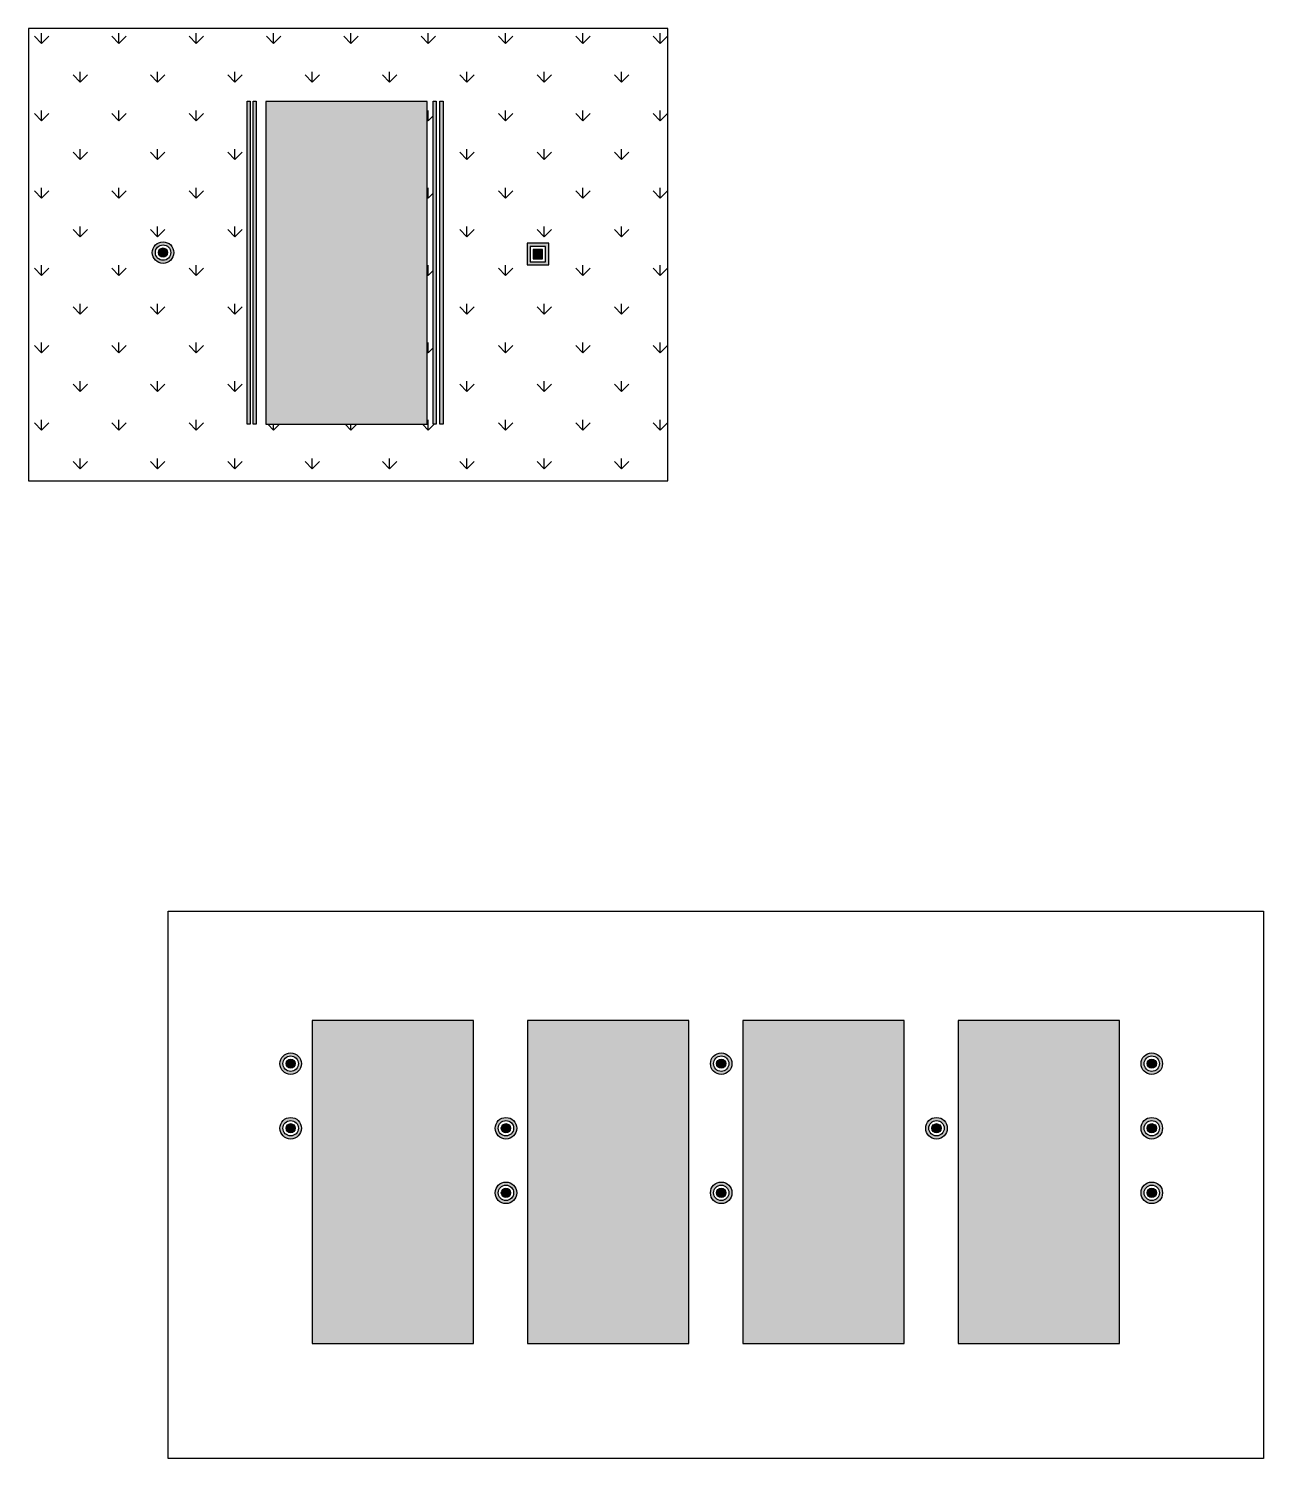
# Model space of a CAD drawing. Header units: millimetres. Extents: x 1916 to 2489, y 1480 to 2144.
import ezdxf

# ---------------------------------------------------------------- set-up
doc = ezdxf.new("R2010")
doc.units = ezdxf.units.MM

msp = doc.modelspace()

# ---------------------------------------------------------------- hatches: boundary and pattern name
at = {"true_color": 0xc7c8ca}
h = msp.add_hatch(dxfattribs=at)
h.set_pattern_fill('GRASS', color=9)
h.paths.add_polyline_path([(1915.73, 2144.21), (1915.73, 1934.21), (2212.73, 1934.21), (2212.73, 2144.21)])
h.paths.add_polyline_path([(2108.24, 1960.45), (2106.82, 1960.45), (2106.82, 2110.45), (2108.24, 2110.45)], flags=16)
h.paths.add_polyline_path([(2105.09, 1960.45), (2103.67, 1960.45), (2103.67, 2110.45), (2105.09, 2110.45)], flags=16)
h.paths.add_polyline_path([(2100.9, 1960.4), (2025.9, 1960.4), (2025.9, 2110.4), (2100.9, 2110.4)], flags=16)
h.paths.add_polyline_path([(2147.31, 2044.49), (2157.31, 2044.49), (2157.31, 2034.49), (2147.31, 2034.49)], flags=16)
h.paths.add_polyline_path([(2148.73, 2043.06), (2155.88, 2043.06), (2155.88, 2035.91), (2148.73, 2035.91)], flags=0)
h.paths.add_polyline_path([(2150.16, 2041.63), (2154.45, 2041.63), (2154.45, 2037.34), (2150.16, 2037.34)], flags=0)
h.paths.add_polyline_path([(2021.48, 1960.45), (2020.06, 1960.45), (2020.06, 2110.45), (2021.48, 2110.45)], flags=16)
h.paths.add_polyline_path([(2018.63, 1960.45), (2017.21, 1960.45), (2017.21, 2110.45), (2018.63, 2110.45)], flags=16)
h.paths.add_polyline_path([(1983.19, 2040.17, -1), (1973.19, 2040.17, -1)], flags=16)
h.paths.add_polyline_path([(1981.76, 2040.17, -1), (1974.62, 2040.17, -1)], flags=0)
h.paths.add_polyline_path([(1980.34, 2040.17, -1), (1976.05, 2040.17, -1)], flags=0)
h = msp.add_hatch(color=256)
h.dxf.hatch_style = 1
h.paths.add_polyline_path([(2017.21, 1960.45), (2018.63, 1960.45), (2018.63, 2110.45), (2017.21, 2110.45)])
h = msp.add_hatch(color=256)
h.dxf.hatch_style = 1
h.paths.add_polyline_path([(2020.06, 2110.45), (2020.06, 1960.45), (2021.48, 1960.45), (2021.48, 2110.45)])
h.paths.add_polyline_path([(2105.09, 1960.45), (2105.09, 2110.45), (2103.67, 2110.45), (2103.67, 1960.45)])
h.paths.add_polyline_path([(2108.24, 1960.45), (2108.24, 2110.45), (2106.82, 2110.45), (2106.82, 1960.45)])
at = {"true_color": 0x939598}
h = msp.add_hatch(color=252, dxfattribs=at)
h.dxf.hatch_style = 1
h.paths.add_polyline_path([(2100.9, 2110.4), (2025.9, 2110.4), (2025.9, 1960.4), (2100.9, 1960.4)])
h = msp.add_hatch(color=256)
h.dxf.hatch_style = 1
h.paths.add_polyline_path([(1976.05, 2040.17, 1), (1980.34, 2040.17, 1)], flags=0)
h.paths.add_polyline_path([(1973.19, 2040.17, 1), (1983.19, 2040.17, 1)])
h.paths.add_polyline_path([(1974.62, 2040.17, -1), (1981.76, 2040.17, -1)], flags=16)
h.paths.add_polyline_path([(1976.05, 2040.17, -1), (1980.34, 2040.17, -1)], flags=0)
h = msp.add_hatch(color=256)
h.dxf.hatch_style = 1
h.paths.add_polyline_path([(1976.05, 2040.17, 1), (1980.34, 2040.17, 1)])
h = msp.add_hatch(color=256)
h.dxf.hatch_style = 1
h.paths.add_polyline_path([(2147.31, 2034.49), (2157.31, 2034.49), (2157.31, 2044.49), (2147.31, 2044.49)])
h.paths.add_polyline_path([(2148.73, 2043.06), (2155.88, 2043.06), (2155.88, 2035.91), (2148.73, 2035.91)], flags=16)
h.paths.add_polyline_path([(2150.16, 2041.63), (2154.45, 2041.63), (2154.45, 2037.34), (2150.16, 2037.34)], flags=0)
h = msp.add_hatch(color=256)
h.dxf.hatch_style = 1
h.paths.add_polyline_path([(2150.16, 2037.34), (2154.45, 2037.34), (2154.45, 2041.63), (2150.16, 2041.63)])
h = msp.add_hatch(color=252, dxfattribs=at)
h.dxf.hatch_style = 1
h.paths.add_polyline_path([(2122.46, 1683.43), (2047.46, 1683.43), (2047.46, 1533.43), (2122.46, 1533.43)])
h = msp.add_hatch(color=252, dxfattribs=at)
h.dxf.hatch_style = 1
h.paths.add_polyline_path([(2222.46, 1683.43), (2147.46, 1683.43), (2147.46, 1533.43), (2222.46, 1533.43)])
h = msp.add_hatch(color=252, dxfattribs=at)
h.dxf.hatch_style = 1
h.paths.add_polyline_path([(2322.46, 1683.43), (2247.46, 1683.43), (2247.46, 1533.43), (2322.46, 1533.43)])
h = msp.add_hatch(color=252, dxfattribs=at)
h.dxf.hatch_style = 1
h.paths.add_polyline_path([(2422.46, 1683.43), (2347.46, 1683.43), (2347.46, 1533.43), (2422.46, 1533.43)])
h = msp.add_hatch(color=256)
h.dxf.hatch_style = 1
h.paths.add_polyline_path([(2035.32, 1663.43, 1), (2039.61, 1663.43, 1)], flags=0)
h.paths.add_polyline_path([(2032.46, 1663.43, 1), (2042.46, 1663.43, 1)])
h.paths.add_polyline_path([(2033.89, 1663.43, -1), (2041.04, 1663.43, -1)], flags=16)
h.paths.add_polyline_path([(2035.32, 1663.43, -1), (2039.61, 1663.43, -1)], flags=0)
h = msp.add_hatch(color=256)
h.dxf.hatch_style = 1
h.paths.add_polyline_path([(2235.32, 1663.43, 1), (2239.61, 1663.43, 1)], flags=0)
h.paths.add_polyline_path([(2232.46, 1663.43, 1), (2242.46, 1663.43, 1)])
h.paths.add_polyline_path([(2233.89, 1663.43, -1), (2241.04, 1663.43, -1)], flags=16)
h.paths.add_polyline_path([(2235.32, 1663.43, -1), (2239.61, 1663.43, -1)], flags=0)
h = msp.add_hatch(color=256)
h.dxf.hatch_style = 1
h.paths.add_polyline_path([(2435.32, 1663.43, 1), (2439.61, 1663.43, 1)], flags=0)
h.paths.add_polyline_path([(2432.46, 1663.43, 1), (2442.46, 1663.43, 1)])
h.paths.add_polyline_path([(2433.89, 1663.43, -1), (2441.04, 1663.43, -1)], flags=16)
h.paths.add_polyline_path([(2435.32, 1663.43, -1), (2439.61, 1663.43, -1)], flags=0)
h = msp.add_hatch(color=256)
h.dxf.hatch_style = 1
h.paths.add_polyline_path([(2035.32, 1663.43, 1), (2039.61, 1663.43, 1)])
h = msp.add_hatch(color=256)
h.dxf.hatch_style = 1
h.paths.add_polyline_path([(2235.32, 1663.43, 1), (2239.61, 1663.43, 1)])
h = msp.add_hatch(color=256)
h.dxf.hatch_style = 1
h.paths.add_polyline_path([(2435.32, 1663.43, 1), (2439.61, 1663.43, 1)])
h = msp.add_hatch(color=256)
h.dxf.hatch_style = 1
h.paths.add_polyline_path([(2035.32, 1633.43, 1), (2039.61, 1633.43, 1)], flags=0)
h.paths.add_polyline_path([(2032.46, 1633.43, 1), (2042.46, 1633.43, 1)])
h.paths.add_polyline_path([(2033.89, 1633.43, -1), (2041.04, 1633.43, -1)], flags=16)
h.paths.add_polyline_path([(2035.32, 1633.43, -1), (2039.61, 1633.43, -1)], flags=0)
h = msp.add_hatch(color=256)
h.dxf.hatch_style = 1
h.paths.add_polyline_path([(2035.32, 1633.43, 1), (2039.61, 1633.43, 1)])
h = msp.add_hatch(color=256)
h.dxf.hatch_style = 1
h.paths.add_polyline_path([(2135.32, 1633.43, 1), (2139.61, 1633.43, 1)], flags=0)
h.paths.add_polyline_path([(2132.46, 1633.43, 1), (2142.46, 1633.43, 1)])
h.paths.add_polyline_path([(2133.89, 1633.43, -1), (2141.04, 1633.43, -1)], flags=16)
h.paths.add_polyline_path([(2135.32, 1633.43, -1), (2139.61, 1633.43, -1)], flags=0)
h = msp.add_hatch(color=256)
h.dxf.hatch_style = 1
h.paths.add_polyline_path([(2135.32, 1633.43, 1), (2139.61, 1633.43, 1)])
h = msp.add_hatch(color=256)
h.dxf.hatch_style = 1
h.paths.add_polyline_path([(2335.32, 1633.43, 1), (2339.61, 1633.43, 1)], flags=0)
h.paths.add_polyline_path([(2332.46, 1633.43, 1), (2342.46, 1633.43, 1)])
h.paths.add_polyline_path([(2333.89, 1633.43, -1), (2341.04, 1633.43, -1)], flags=16)
h.paths.add_polyline_path([(2335.32, 1633.43, -1), (2339.61, 1633.43, -1)], flags=0)
h = msp.add_hatch(color=256)
h.dxf.hatch_style = 1
h.paths.add_polyline_path([(2335.32, 1633.43, 1), (2339.61, 1633.43, 1)])
h = msp.add_hatch(color=256)
h.dxf.hatch_style = 1
h.paths.add_polyline_path([(2435.32, 1633.43, 1), (2439.61, 1633.43, 1)], flags=0)
h.paths.add_polyline_path([(2432.46, 1633.43, 1), (2442.46, 1633.43, 1)])
h.paths.add_polyline_path([(2433.89, 1633.43, -1), (2441.04, 1633.43, -1)], flags=16)
h.paths.add_polyline_path([(2435.32, 1633.43, -1), (2439.61, 1633.43, -1)], flags=0)
h = msp.add_hatch(color=256)
h.dxf.hatch_style = 1
h.paths.add_polyline_path([(2435.32, 1633.43, 1), (2439.61, 1633.43, 1)])
h = msp.add_hatch(color=256)
h.dxf.hatch_style = 1
h.paths.add_polyline_path([(2135.32, 1603.43, 1), (2139.61, 1603.43, 1)], flags=0)
h.paths.add_polyline_path([(2132.46, 1603.43, 1), (2142.46, 1603.43, 1)])
h.paths.add_polyline_path([(2133.89, 1603.43, -1), (2141.04, 1603.43, -1)], flags=16)
h.paths.add_polyline_path([(2135.32, 1603.43, -1), (2139.61, 1603.43, -1)], flags=0)
h = msp.add_hatch(color=256)
h.dxf.hatch_style = 1
h.paths.add_polyline_path([(2235.32, 1603.43, 1), (2239.61, 1603.43, 1)], flags=0)
h.paths.add_polyline_path([(2232.46, 1603.43, 1), (2242.46, 1603.43, 1)])
h.paths.add_polyline_path([(2233.89, 1603.43, -1), (2241.04, 1603.43, -1)], flags=16)
h.paths.add_polyline_path([(2235.32, 1603.43, -1), (2239.61, 1603.43, -1)], flags=0)
h = msp.add_hatch(color=256)
h.dxf.hatch_style = 1
h.paths.add_polyline_path([(2435.32, 1603.43, 1), (2439.61, 1603.43, 1)], flags=0)
h.paths.add_polyline_path([(2432.46, 1603.43, 1), (2442.46, 1603.43, 1)])
h.paths.add_polyline_path([(2433.89, 1603.43, -1), (2441.04, 1603.43, -1)], flags=16)
h.paths.add_polyline_path([(2435.32, 1603.43, -1), (2439.61, 1603.43, -1)], flags=0)
h = msp.add_hatch(color=256)
h.dxf.hatch_style = 1
h.paths.add_polyline_path([(2135.32, 1603.43, 1), (2139.61, 1603.43, 1)])
h = msp.add_hatch(color=256)
h.dxf.hatch_style = 1
h.paths.add_polyline_path([(2235.32, 1603.43, 1), (2239.61, 1603.43, 1)])
h = msp.add_hatch(color=256)
h.dxf.hatch_style = 1
h.paths.add_polyline_path([(2435.32, 1603.43, 1), (2439.61, 1603.43, 1)])

# ---------------------------------------------------------------- linework, layer by layer
for points in [[(2212.73, 1934.21), (2212.73, 2144.21), (1915.73, 2144.21), (1915.73, 1934.21)], [(2017.21, 2110.45), (2018.63, 2110.45), (2018.63, 1960.45), (2017.21, 1960.45)], [(2020.06, 2110.45), (2021.48, 2110.45), (2021.48, 1960.45), (2020.06, 1960.45)], [(2025.9, 1960.4), (2100.9, 1960.4), (2100.9, 2110.4), (2025.9, 2110.4)], [(2103.67, 2110.45), (2105.09, 2110.45), (2105.09, 1960.45), (2103.67, 1960.45)], [(2106.82, 2110.45), (2108.24, 2110.45), (2108.24, 1960.45), (2106.82, 1960.45)], [(2147.31, 2034.49), (2157.31, 2034.49), (2157.31, 2044.49), (2147.31, 2044.49)], [(2148.73, 2035.91), (2155.88, 2035.91), (2155.88, 2043.06), (2148.73, 2043.06)], [(2150.16, 2037.34), (2154.45, 2037.34), (2154.45, 2041.63), (2150.16, 2041.63)], [(1980.56, 1734.25), (2489.31, 1734.25), (2489.31, 1480.07), (1980.56, 1480.07)], [(2047.46, 1533.43), (2122.46, 1533.43), (2122.46, 1683.43), (2047.46, 1683.43)], [(2147.46, 1533.43), (2222.46, 1533.43), (2222.46, 1683.43), (2147.46, 1683.43)], [(2247.46, 1533.43), (2322.46, 1533.43), (2322.46, 1683.43), (2247.46, 1683.43)], [(2347.46, 1533.43), (2422.46, 1533.43), (2422.46, 1683.43), (2347.46, 1683.43)]]:
    msp.add_lwpolyline(points, close=True)
for centre, radius in [((1978.19, 2040.17), 5), ((1978.19, 2040.17), 3.57), ((1978.19, 2040.17), 2.14), ((2037.46, 1663.43), 5), ((2037.46, 1663.43), 3.57), ((2237.46, 1663.43), 5), ((2237.46, 1663.43), 3.57), ((2437.46, 1663.43), 5), ((2437.46, 1663.43), 3.57), ((2037.46, 1663.43), 2.14), ((2237.46, 1663.43), 2.14), ((2437.46, 1663.43), 2.14), ((2037.46, 1633.43), 5), ((2037.46, 1633.43), 3.57), ((2037.46, 1633.43), 2.14), ((2137.46, 1633.43), 5), ((2137.46, 1633.43), 3.57), ((2137.46, 1633.43), 2.14), ((2337.46, 1633.43), 5), ((2337.46, 1633.43), 3.57), ((2337.46, 1633.43), 2.14), ((2437.46, 1633.43), 5), ((2437.46, 1633.43), 3.57), ((2437.46, 1633.43), 2.14), ((2137.46, 1603.43), 5), ((2237.46, 1603.43), 5), ((2437.46, 1603.43), 5), ((2137.46, 1603.43), 3.57), ((2137.46, 1603.43), 2.14), ((2237.46, 1603.43), 3.57), ((2237.46, 1603.43), 2.14), ((2437.46, 1603.43), 3.57), ((2437.46, 1603.43), 2.14)]:
    msp.add_circle(centre, radius)

doc.saveas('drawing.dxf')
